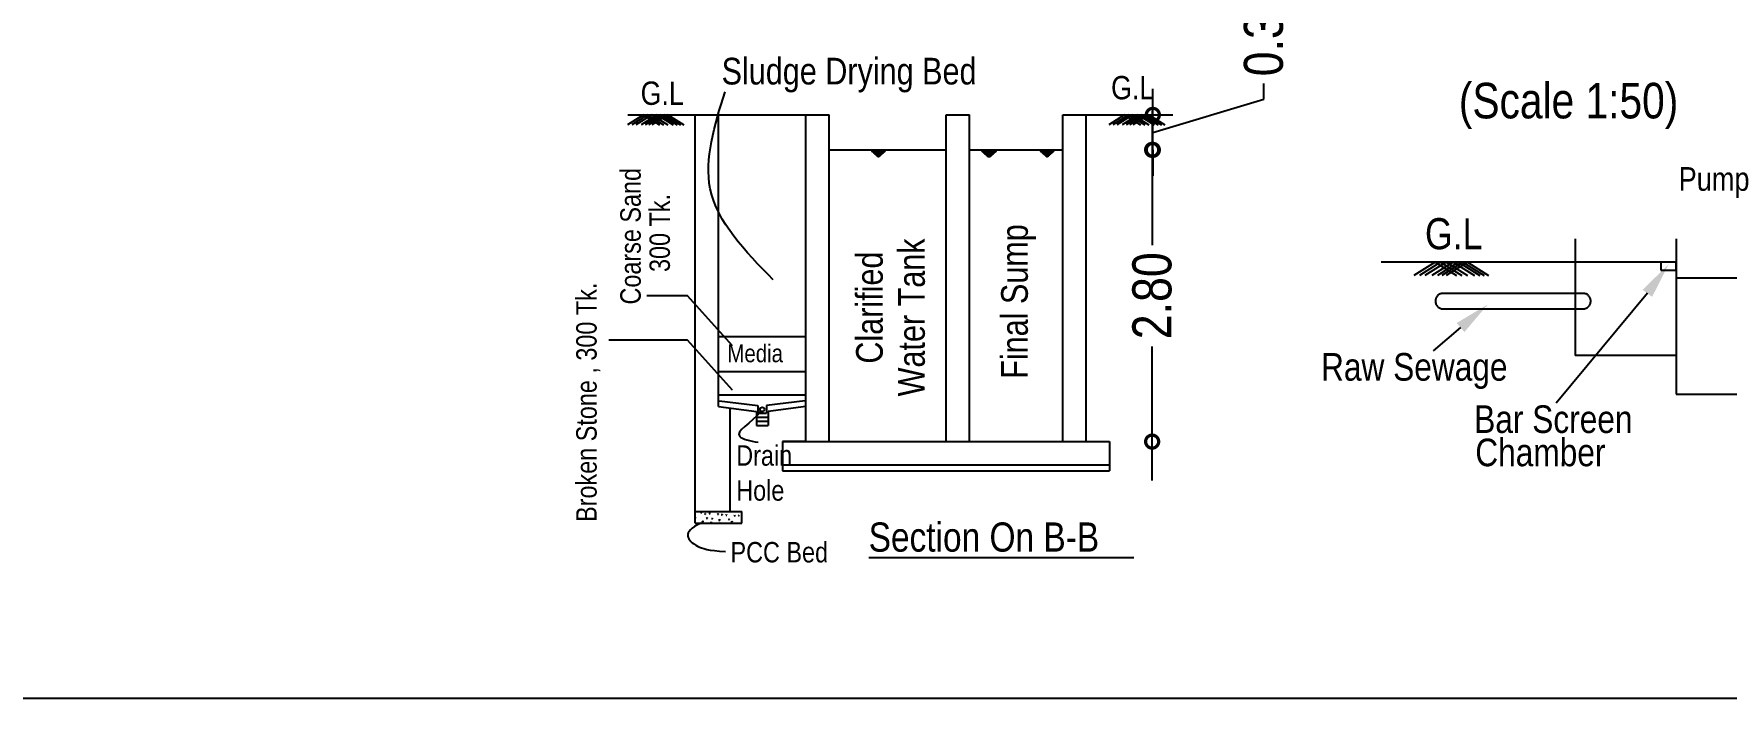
# Model space of a CAD drawing. Header units: metres. Extents: x 3750 to 6203, y 1588 to 3614.
# Drawn here: x 3834.06 to 3840.56, y 1775.33 to 1777.89 of the extents above; entities that cross this region are included whole.
import ezdxf

# ---------------------------------------------------------------- set-up
doc = ezdxf.new("R2010")
doc.units = ezdxf.units.M
doc.linetypes.add('ACAD_ISO02W100', pattern=[15, 12, -3])
doc.styles.add('DIM', font='swissc.ttf')
doc.styles.add('style2a', font='swissc.ttf')
doc.dimstyles.new('Din', dxfattribs={"dimscale": 0, "dimtxt": 0.25, "dimasz": 0.1, "dimexe": 0.15, "dimexo": 0.15, "dimgap": 0.03, "dimtad": 0, "dimzin": 0, "dimdsep": 46, "dimtxsty": 'DIM', "dimblk": 'DOTSMALL', "dimcen": 0.09, "dimdle": 0.15, "dimse1": 1, "dimse2": 1, "dimclrd": 256, "dimclre": 256, "dimclrt": 7, "dimadec": 0, "dimazin": 3, "dimtfac": 1, "dimtofl": 0, "dimtmove": 0, "dimatfit": 0, "dimldrblk": 'DOTSMALL', "dimfxl": 0, "dimtolj": 1, "dimtzin": 0, "dimarcsym": 0})

# ---------------------------------------------------------------- blocks, each defined once
blk = doc.blocks.new('_DotSmall')
at = {"color": 0, "linetype": 'ByBlock', "const_width": 0.5}
blk.add_lwpolyline([(-0.0625, 0, 1), (0.0625, 0, 1)], format="xyb", close=True, dxfattribs=at)
blk = doc.blocks.new('*D396')
at = {"lineweight": -2}
for p, q in [((3838.3524, 1777.5899), (3838.3524, 1777.0741)), ((3838.3524, 1776.169), (3838.3524, 1776.6848))]:
    blk.add_line(p, q, dxfattribs=at)
at = {"layer": 'Defpoints', "color": 0}
for p in [(3838.0094, 1777.4399), (3838.0094, 1776.319), (3838.3524, 1776.319)]:
    blk.add_point(p, dxfattribs=at)
at = {"lineweight": -2, "xscale": 0.1, "yscale": 0.1, "zscale": 0.1}
for p, rotation in [((3838.3524, 1777.4399), 90), ((3838.3524, 1776.319), 270)]:
    blk.add_blockref('_DotSmall', p, dxfattribs=dict(at, rotation=rotation))
at = {"color": 7, "insert": (3838.3524, 1776.8794), "char_height": 0.15, "attachment_point": 5, "rotation": 90, "style": 'DIM'}
blk.add_mtext('\\A1;2.80', dxfattribs=at)
blk = doc.blocks.new('*D397')
at = {"lineweight": -2}
for p, q in [((3838.355, 1777.5744), (3838.355, 1777.6744)), ((3838.7807, 1777.6348), (3838.7807, 1777.6948)), ((3838.355, 1777.5071), (3838.7807, 1777.6348)), ((3838.355, 1777.4399), (3838.355, 1777.5744)), ((3838.355, 1777.4399), (3838.355, 1777.3399))]:
    blk.add_line(p, q, dxfattribs=at)
at = {"layer": 'Defpoints', "color": 0}
for p in [(3838.0094, 1777.5744), (3838.355, 1777.5744), (3838.0094, 1777.4399)]:
    blk.add_point(p, dxfattribs=at)
at = {"lineweight": -2, "xscale": 0.1, "yscale": 0.1, "zscale": 0.1}
for p, rotation in [((3838.355, 1777.5744), 270), ((3838.355, 1777.4399), 90)]:
    blk.add_blockref('_DotSmall', p, dxfattribs=dict(at, rotation=rotation))
at = {"color": 7, "insert": (3838.7807, 1777.8897), "char_height": 0.15, "attachment_point": 5, "rotation": 90, "style": 'DIM'}
blk.add_mtext('\\A1;0.34', dxfattribs=at)

msp = doc.modelspace()

# ---------------------------------------------------------------- linework, layer by layer
for p, q in [((3836.3994, 1777.5744), (3836.3381, 1777.5362)), ((3836.3388, 1777.5744), (3836.6854, 1777.5744)), ((3836.4152, 1777.5744), (3836.3539, 1777.5362)), ((3836.4309, 1777.5744), (3836.3696, 1777.5362)), ((3836.4513, 1777.5744), (3836.39, 1777.5362)), ((3836.3994, 1777.5744), (3836.4607, 1777.5362)), ((3836.4671, 1777.5744), (3836.4057, 1777.5362)), ((3836.4152, 1777.5744), (3836.4765, 1777.5362)), ((3836.4796, 1777.5744), (3836.4183, 1777.5362)), ((3836.4309, 1777.5744), (3836.4922, 1777.5362)), ((3836.4922, 1777.5744), (3836.4309, 1777.5362)), ((3836.4513, 1777.5744), (3836.5126, 1777.5362)), ((3836.4671, 1777.5744), (3836.5284, 1777.5362)), ((3836.4796, 1777.5744), (3836.5409, 1777.5362)), ((3836.4922, 1777.5744), (3836.5535, 1777.5362)), ((3836.5972, 1776.0052), (3836.5972, 1777.5744)), ((3836.5972, 1777.5744), (3837.0231, 1777.5744)), ((3836.5972, 1777.5743), (3836.5973, 1777.5744)), ((3836.6869, 1776.4535), (3836.6869, 1777.5744)), ((3837.0231, 1776.319), (3837.0231, 1777.5744)), ((3837.0231, 1777.5744), (3837.1128, 1777.5744)), ((3837.1128, 1776.319), (3837.1128, 1777.5744)), ((3837.5611, 1776.319), (3837.5611, 1777.5744)), ((3837.5611, 1777.5744), (3837.6508, 1777.5744)), ((3837.6508, 1776.319), (3837.6508, 1777.5744)), ((3838.0094, 1776.319), (3838.0094, 1777.5744)), ((3838.0094, 1777.5744), (3838.0991, 1777.5744)), ((3838.0991, 1776.319), (3838.0991, 1777.5744)), ((3838.0991, 1777.5744), (3838.4314, 1777.5744)), ((3838.2468, 1777.5744), (3838.1855, 1777.5362)), ((3838.2626, 1777.5744), (3838.2012, 1777.5362)), ((3838.2783, 1777.5744), (3838.217, 1777.5362)), ((3838.2987, 1777.5744), (3838.2374, 1777.5362)), ((3838.2468, 1777.5744), (3838.3081, 1777.5362)), ((3838.3144, 1777.5744), (3838.2531, 1777.5362)), ((3838.2626, 1777.5744), (3838.3239, 1777.5362)), ((3838.327, 1777.5744), (3838.2657, 1777.5362)), ((3838.3396, 1777.5744), (3838.2783, 1777.5362)), ((3838.2783, 1777.5744), (3838.3396, 1777.5362)), ((3838.2987, 1777.5744), (3838.36, 1777.5362)), ((3838.3144, 1777.5744), (3838.3758, 1777.5362)), ((3838.327, 1777.5744), (3838.3883, 1777.5362)), ((3838.3396, 1777.5744), (3838.4009, 1777.5362)), ((3837.1128, 1777.4399), (3837.5611, 1777.4399)), ((3837.3295, 1777.436), (3837.2732, 1777.436)), ((3837.3275, 1777.4342), (3837.2752, 1777.4342)), ((3837.3255, 1777.4324), (3837.2773, 1777.4324)), ((3837.3235, 1777.4306), (3837.2793, 1777.4306)), ((3837.3215, 1777.4288), (3837.2813, 1777.4288)), ((3837.3195, 1777.427), (3837.2833, 1777.427)), ((3837.3175, 1777.4252), (3837.2853, 1777.4252)), ((3837.3154, 1777.4234), (3837.2873, 1777.4234)), ((3837.3134, 1777.4216), (3837.2893, 1777.4216)), ((3837.3114, 1777.4198), (3837.2913, 1777.4198)), ((3837.3094, 1777.418), (3837.2933, 1777.418)), ((3837.3074, 1777.4162), (3837.2953, 1777.4162)), ((3837.3054, 1777.4145), (3837.2974, 1777.4145)), ((3837.3034, 1777.4127), (3837.2994, 1777.4127)), ((3837.6508, 1777.4399), (3838.0094, 1777.4399)), ((3837.7522, 1777.436), (3837.6959, 1777.436)), ((3837.7501, 1777.4342), (3837.6979, 1777.4342)), ((3837.7481, 1777.4324), (3837.6999, 1777.4324)), ((3837.7563, 1777.436), (3837.7, 1777.436)), ((3837.7461, 1777.4306), (3837.7019, 1777.4306)), ((3837.7543, 1777.4342), (3837.702, 1777.4342)), ((3837.7441, 1777.4288), (3837.7039, 1777.4288)), ((3837.7523, 1777.4324), (3837.704, 1777.4324)), ((3837.7421, 1777.427), (3837.7059, 1777.427)), ((3837.7503, 1777.4306), (3837.7061, 1777.4306)), ((3837.7401, 1777.4252), (3837.7079, 1777.4252)), ((3837.7483, 1777.4288), (3837.7081, 1777.4288)), ((3837.7381, 1777.4234), (3837.7099, 1777.4234)), ((3837.7463, 1777.427), (3837.7101, 1777.427)), ((3837.7361, 1777.4216), (3837.7119, 1777.4216)), ((3837.7442, 1777.4252), (3837.7121, 1777.4252)), ((3837.7341, 1777.4198), (3837.714, 1777.4198)), ((3837.7422, 1777.4234), (3837.7141, 1777.4234)), ((3837.7321, 1777.418), (3837.716, 1777.418)), ((3837.7402, 1777.4216), (3837.7161, 1777.4216)), ((3837.73, 1777.4162), (3837.718, 1777.4162)), ((3837.7382, 1777.4198), (3837.7181, 1777.4198)), ((3837.728, 1777.4145), (3837.72, 1777.4145)), ((3837.7362, 1777.418), (3837.7201, 1777.418)), ((3837.726, 1777.4127), (3837.722, 1777.4127)), ((3837.7342, 1777.4162), (3837.7221, 1777.4162)), ((3837.7322, 1777.4145), (3837.7241, 1777.4145)), ((3837.7302, 1777.4127), (3837.7262, 1777.4127)), ((3837.9772, 1777.436), (3837.9209, 1777.436)), ((3837.9752, 1777.4342), (3837.9229, 1777.4342)), ((3837.9732, 1777.4324), (3837.9249, 1777.4324)), ((3837.9712, 1777.4306), (3837.9269, 1777.4306)), ((3837.9692, 1777.4288), (3837.929, 1777.4288)), ((3837.9671, 1777.427), (3837.931, 1777.427)), ((3837.9651, 1777.4252), (3837.933, 1777.4252)), ((3837.9631, 1777.4234), (3837.935, 1777.4234)), ((3837.9611, 1777.4216), (3837.937, 1777.4216)), ((3837.9591, 1777.4198), (3837.939, 1777.4198)), ((3837.9571, 1777.418), (3837.941, 1777.418)), ((3837.9551, 1777.4162), (3837.943, 1777.4162)), ((3837.9531, 1777.4145), (3837.945, 1777.4145)), ((3837.9511, 1777.4127), (3837.947, 1777.4127)), ((3839.977, 1777.0976), (3839.977, 1776.65)), ((3840.3649, 1777.0976), (3840.3649, 1776.5008)), ((3840.3649, 1777.0081), (3839.2312, 1777.0081)), ((3839.4392, 1777.0081), (3839.3576, 1776.9574)), ((3839.4601, 1777.0081), (3839.3785, 1776.9574)), ((3839.481, 1777.0081), (3839.3994, 1776.9574)), ((3839.5083, 1777.0081), (3839.4266, 1776.9574)), ((3839.4392, 1777.0081), (3839.5208, 1776.9574)), ((3839.5292, 1777.0081), (3839.4476, 1776.9574)), ((3839.4601, 1777.0081), (3839.5417, 1776.9574)), ((3839.5459, 1777.0081), (3839.4643, 1776.9574)), ((3839.481, 1777.0081), (3839.5627, 1776.9574)), ((3839.5627, 1777.0081), (3839.4811, 1776.9574)), ((3839.5083, 1777.0081), (3839.5899, 1776.9574)), ((3839.5292, 1777.0081), (3839.6108, 1776.9574)), ((3839.5459, 1777.0081), (3839.6275, 1776.9574)), ((3839.5627, 1777.0081), (3839.6443, 1776.9574)), ((3840.3649, 1777.0081), (3840.3052, 1777.0081)), ((3840.3052, 1777.0081), (3840.3052, 1776.9783)), ((3840.3649, 1776.9783), (3840.3649, 1777.0081)), ((3840.3052, 1776.9783), (3840.3649, 1776.9783)), ((3840.3649, 1776.9484), (3840.8125, 1776.9484)), ((3836.5685, 1776.8786), (3836.412, 1776.8786)), ((3836.7406, 1776.6867), (3836.5685, 1776.8786)), ((3836.5685, 1776.7089), (3836.2659, 1776.7089)), ((3836.7406, 1776.517), (3836.5685, 1776.7089)), ((3836.6869, 1776.7225), (3837.0231, 1776.7225)), ((3840.3649, 1776.65), (3839.977, 1776.65)), ((3836.6869, 1776.588), (3837.0231, 1776.588)), ((3836.6869, 1776.4984), (3837.0231, 1776.4984)), ((3840.3649, 1776.5008), (3840.8125, 1776.5008)), ((3836.6869, 1776.4535), (3836.8326, 1776.4353)), ((3836.6897, 1776.4758), (3836.8382, 1776.4572)), ((3836.7317, 1776.05), (3836.7317, 1776.4479)), ((3836.8326, 1776.4353), (3836.8326, 1776.3814)), ((3836.8382, 1776.4572), (3836.8382, 1776.4285)), ((3836.8382, 1776.4285), (3836.8718, 1776.4285)), ((3837.0203, 1776.4758), (3836.8718, 1776.4572)), ((3836.8718, 1776.4572), (3836.8718, 1776.4285)), ((3837.0231, 1776.4535), (3836.8774, 1776.4353)), ((3836.8774, 1776.4353), (3836.8774, 1776.3814)), ((3836.8326, 1776.4127), (3836.8774, 1776.4127)), ((3836.8326, 1776.397), (3836.8774, 1776.397)), ((3836.8326, 1776.3814), (3836.8774, 1776.3814)), ((3837.0231, 1776.319), (3836.9335, 1776.319)), ((3836.9335, 1776.319), (3836.9335, 1776.207)), ((3836.9335, 1776.319), (3838.1888, 1776.319)), ((3838.1888, 1776.319), (3838.1888, 1776.207)), ((3836.9335, 1776.2294), (3838.1888, 1776.2294)), ((3836.9335, 1776.207), (3838.1888, 1776.207)), ((3836.5972, 1776.05), (3836.7765, 1776.05)), ((3836.5972, 1776.0277), (3836.6002, 1776.0289)), ((3836.5972, 1776.0276), (3836.5993, 1776.0262)), ((3836.5993, 1776.0262), (3836.6002, 1776.0289)), ((3836.6199, 1776.0453), (3836.622, 1776.0479)), ((3836.6199, 1776.0453), (3836.6225, 1776.0451)), ((3836.6225, 1776.0451), (3836.622, 1776.0479)), ((3836.6348, 1776.0421), (3836.6379, 1776.0434)), ((3836.6348, 1776.0421), (3836.637, 1776.0406)), ((3836.637, 1776.0406), (3836.6379, 1776.0433)), ((3836.6407, 1776.0244), (3836.6442, 1776.0281)), ((3836.6407, 1776.0244), (3836.6447, 1776.0238)), ((3836.6447, 1776.0238), (3836.6442, 1776.0281)), ((3836.652, 1776.0425), (3836.6542, 1776.0451)), ((3836.652, 1776.0425), (3836.6547, 1776.0423)), ((3836.6547, 1776.0423), (3836.6542, 1776.0451)), ((3836.6615, 1776.0241), (3836.6647, 1776.0253)), ((3836.6637, 1776.0226), (3836.6647, 1776.0253)), ((3836.6842, 1776.0397), (3836.6863, 1776.0423)), ((3836.6842, 1776.0397), (3836.6869, 1776.0395)), ((3836.6869, 1776.0394), (3836.6863, 1776.0423)), ((3836.6992, 1776.0386), (3836.7023, 1776.0398)), ((3836.6992, 1776.0386), (3836.7014, 1776.0371)), ((3836.7014, 1776.037), (3836.7023, 1776.0397)), ((3836.7163, 1776.0369), (3836.7185, 1776.0395)), ((3836.7163, 1776.0369), (3836.719, 1776.0367)), ((3836.719, 1776.0366), (3836.7185, 1776.0394)), ((3836.7485, 1776.0341), (3836.7506, 1776.0366)), ((3836.7485, 1776.0341), (3836.7512, 1776.0338)), ((3836.7512, 1776.0338), (3836.7506, 1776.0366)), ((3836.7636, 1776.035), (3836.7668, 1776.0362)), ((3836.7636, 1776.035), (3836.7658, 1776.0335)), ((3836.7658, 1776.0334), (3836.7668, 1776.0361)), ((3836.7765, 1776.0052), (3836.7765, 1776.05)), ((3836.5972, 1776.0052), (3836.7765, 1776.0052)), ((3836.6238, 1776.0096), (3836.627, 1776.0108)), ((3836.6238, 1776.0096), (3836.6261, 1776.0081)), ((3836.6261, 1776.0116), (3836.6282, 1776.0142)), ((3836.6261, 1776.0116), (3836.6288, 1776.0114)), ((3836.6261, 1776.0081), (3836.627, 1776.0108)), ((3836.6288, 1776.0113), (3836.6282, 1776.0142)), ((3836.6582, 1776.0088), (3836.6604, 1776.0114)), ((3836.6582, 1776.0088), (3836.6609, 1776.0086)), ((3836.6609, 1776.0085), (3836.6604, 1776.0113)), ((3836.6615, 1776.0241), (3836.6637, 1776.0226)), ((3836.6883, 1776.006), (3836.6914, 1776.0072)), ((3836.6883, 1776.006), (3836.6895, 1776.0052)), ((3836.6886, 1776.017), (3836.6921, 1776.0207)), ((3836.6886, 1776.017), (3836.6925, 1776.0164)), ((3836.6904, 1776.006), (3836.6926, 1776.0086)), ((3836.6904, 1776.006), (3836.6931, 1776.0057)), ((3836.6907, 1776.0052), (3836.6914, 1776.0072)), ((3836.6925, 1776.0164), (3836.6921, 1776.0206)), ((3836.6931, 1776.0057), (3836.6926, 1776.0085)), ((3836.7243, 1776.0052), (3836.7247, 1776.0057)), ((3836.7248, 1776.0052), (3836.7247, 1776.0057)), ((3836.7259, 1776.0205), (3836.7291, 1776.0217)), ((3836.7259, 1776.0205), (3836.7282, 1776.019)), ((3836.7282, 1776.019), (3836.7291, 1776.0217)), ((3836.7364, 1776.0096), (3836.7399, 1776.0132)), ((3836.7364, 1776.0096), (3836.7404, 1776.009)), ((3836.7404, 1776.009), (3836.7399, 1776.0132)), ((3837.2639, 1775.8739), (3838.2818, 1775.8739))]:
    msp.add_line(p, q)
at = {"linetype": 'ACAD_ISO02W100', "ltscale": 10}
for p, q in [((3839.4697, 1776.8888), (3840.0068, 1776.8888)), ((3839.4697, 1776.8291), (3840.0068, 1776.8291))]:
    msp.add_line(p, q, dxfattribs=at)
for points in [[(3840.2539, 1776.8888), (3839.9037, 1776.4672)], [(3839.5365, 1776.7572), (3839.4317, 1776.668)], [(3833.9843, 1775.3333), (3848.242, 1775.3333)]]:
    msp.add_lwpolyline(points)
msp.add_circle((3836.855, 1776.4429), 0.00826)
for centre, start, end in [((3839.4697, 1776.8589), 90, 270), ((3840.0068, 1776.8589), 270, 90)]:
    msp.add_arc(centre, 0.0298, start, end, dxfattribs=at)
msp.add_spline([(3836.8976, 1776.9402), (3836.6556, 1777.2905), (3836.7123, 1777.6632)], degree=3)
for points, knots in [([(3836.8503, 1776.4361), (3836.8148, 1776.3886), (3836.7156, 1776.3427), (3836.809, 1776.3227), (3836.8393, 1776.3163)], [32.691972, 32.691972, 32.691972, 32.691972, 377.334517, 542.261198, 542.261198, 542.261198, 542.261198]), ([(3836.6202, 1776.0052), (3836.5414, 1775.9716), (3836.579, 1775.9234), (3836.6465, 1775.9008), (3836.7147, 1775.8963)], [16.601414, 16.601414, 16.601414, 16.601414, 377.334517, 542.261198, 542.261198, 542.261198, 542.261198])]:
    msp.add_open_spline(points, degree=3, knots=knots)
for points in [[(3840.2354, 1776.9023), (3840.3351, 1776.9995), (3840.2723, 1776.8753)], [(3839.5217, 1776.7746), (3839.6411, 1776.8461), (3839.5514, 1776.7398)]]:
    msp.add_solid(points)

# ---------------------------------------------------------------- texts
at = {"style": 'style2a'}
for s, height, p in [(' Sludge Drying Bed', 0.102487, (3836.6666, 1777.6911)), ('G.L', 0.08966, (3838.1947, 1777.6341)), ('G.L', 0.08966, (3836.3883, 1777.6128)), ('          (Scale 1:50)', 0.136429, (3839.0956, 1777.5609)), ('Pump', 0.09095, (3840.374, 1777.2826)), ('G.L', 0.11936, (3839.4, 1777.0581)), ('Media', 0.06832, (3836.7216, 1776.6239)), ('Raw Sewage', 0.10611, (3839.001, 1776.5531)), ('Bar Screen', 0.10611, (3839.589, 1776.3522)), ('Drain', 0.07846, (3836.7554, 1776.2265)), ('Chamber', 0.10611, (3839.5932, 1776.2245)), ('Hole', 0.07846, (3836.7554, 1776.0922)), ('Section On B-B', 0.112081, (3837.2639, 1775.8963)), ('PCC Bed', 0.07846, (3836.7334, 1775.8549))]:
    msp.add_text(s, height=height, dxfattribs=at).set_placement(p)
for s, height, p in [('Coarse Sand ', 0.078457, (3836.3886, 1776.8458)), ('     300 Tk.', 0.078457, (3836.5007, 1776.8458)), ('Final Sump', 0.10249, (3837.875, 1776.5604)), ('     Water Tank', 0.102487, (3837.4795, 1776.3296)), (' Clarified', 0.10249, (3837.318, 1776.586)), (' Broken Stone , 300 Tk.', 0.078457, (3836.2194, 1775.9856))]:
    msp.add_text(s, height=height, rotation=90, dxfattribs=at).set_placement(p)

# ---------------------------------------------------------------- dimensions: what is measured, and where the dimension line sits
for base, p2, picture, middle in [((3838.355, 1777.5744), (3838.0094, 1777.5744), '*D397', (3838.7807, 1777.7248)), ((3838.3524, 1776.319), (3838.0094, 1776.319), '*D396', (3838.3524, 1776.8794))]:
    dim = msp.add_linear_dim(base=base, p1=(3838.0094, 1777.4399), p2=p2, angle=90, dimstyle='Din', override={"dimscale": 1, "dimtxt": 0.15, "dimlfac": 2.5, "dimpost": '\\X', "dimblk1": 'DotSmall', "dimblk2": 'DotSmall', "dimsah": 1, "dimtmove": 1})
    dim.commit()
    dim.dimension.update_dxf_attribs({"geometry": picture, "text_midpoint": middle})

doc.saveas('drawing.dxf')
